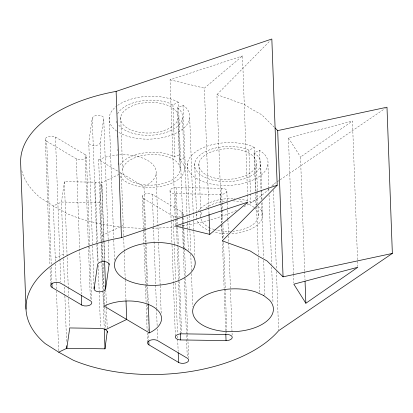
<?xml version="1.0" encoding="UTF-8"?>
<svg xmlns="http://www.w3.org/2000/svg" width="413" height="413" viewBox="0 0 413 413"><rect width="100%" height="100%" fill="white"/><g stroke="black" fill="none" stroke-linecap="round" stroke-linejoin="round"><path stroke-width="0.31" stroke-dasharray="2.06 1.55" d="M101.996 186.206A7.419 3.929 -2.1 0 0 95.171 182.164L64.376 181.725L61.444 202.055L63.499 258.048M93.963 284.17L88.764 142.449L92.244 118.299A5.761 3.051 -2.1 0 1 98.428 115.32A5.761 3.051 -2.1 0 1 103.73 118.459L109.022 262.761M103.839 240.531L100.251 142.614L103.73 118.459M101.753 260.577L99.626 202.602L101.99 186.206M221.167 209.928L216.939 94.618L270.489 40.376M208.771 207.321L204.399 88.145L242.493 55.915L247.573 194.415M304.675 271.042L300.499 157.017L352.454 121.035L357.792 266.622M271.687 186.242A132.599 70.267 -2.1 0 0 273.267 184.472L279.642 180.14M280.174 179.779L385.396 108.283M117.597 113.818A33.128 17.552 -2.1 0 1 168.179 102.729L172.923 104.861L178.426 102.212L182.654 217.501M119.925 176.129A33.128 17.552 -2.1 0 0 163.724 185.814A33.128 17.552 -2.1 0 0 181.245 161.462L179.402 160.012L177.492 107.886L183 105.238L185.876 107.499A40.381 21.399 -2.1 0 1 170.419 135.469A40.381 21.399 -2.1 0 1 117.194 131.417M120.157 164.833A33.128 17.552 -2.1 0 1 170.089 154.854L174.833 156.986L180.342 154.333M179.402 160.012L184.91 157.358M254.403 147.524L250.484 145.763A40.381 21.399 -2.1 0 0 188.591 159.743A40.381 21.399 -2.1 0 0 231.636 185.236A40.381 21.399 -2.1 0 0 264.083 153.817L259.57 150.265L254.062 152.913L257.542 155.655A33.128 17.552 -2.1 0 1 230.924 181.426A33.128 17.552 -2.1 0 1 195.617 160.512A33.128 17.552 -2.1 0 1 246.385 149.047L248.9 150.172L254.403 147.524L256.008 191.281M55.265 258.073L63.354 254.181M102.14 235.513L121.53 226.185M122.103 225.911L123.244 225.359M238.828 199.045A33.128 17.552 -2.1 0 1 248.296 201.167L250.81 202.298L256.318 199.649M257.077 204.507L255.972 205.039L255.502 192.169M175.411 225.369L170.073 79.781L242.493 55.915M293.442 273.85L288.46 137.927L352.454 121.035M171.158 221.492L170.022 190.574A5.761 3.051 -2.1 0 1 176.206 187.595L221.569 188.245A5.761 3.051 -2.1 0 1 226.871 191.384L227.269 202.339M170.022 190.574A5.761 3.051 -2.1 0 0 175.324 193.712L220.687 194.363A5.761 3.051 -2.1 0 0 226.871 191.384M99.626 202.602L61.444 202.055L53.349 205.953L39.829 197.362A132.599 70.267 -2.1 0 1 21.667 170.228M170.073 79.781L204.399 88.145M216.939 94.618L244.837 104.737L252.957 109.899L261.728 114.742L274.046 126.977M178.426 102.212L172.278 99.445A40.381 21.399 -2.1 0 0 117.111 105.78M101.629 240.975L98.655 159.805L119.12 171.927M119.672 172.257L144.008 186.666L145.541 228.539M51.217 264.299L46.705 141.261A5.761 3.051 -2.1 0 1 47.33 136.935A5.761 3.051 -2.1 0 1 55.45 137.054L85.063 154.591L88.392 245.42M144.689 228.905L143.579 198.627A5.761 3.051 -2.1 0 1 144.199 194.306A5.761 3.051 -2.1 0 1 152.32 194.42L181.937 211.957L182.102 216.469M46.705 141.261L76.322 158.799A5.761 3.051 -2.1 0 0 84.443 158.912A5.761 3.051 -2.1 0 0 85.063 154.591M143.579 198.627L173.192 216.164A5.761 3.051 -2.1 0 0 181.312 216.283A5.761 3.051 -2.1 0 0 181.937 211.957M177.492 107.886L179.335 109.337A33.128 17.552 -2.1 0 1 162.314 133.569A33.128 17.552 -2.1 0 1 118.366 124.54M257.965 206.603L259.452 207.775A33.128 17.552 -2.1 0 1 230.774 233.675M288.46 137.927L300.499 157.017M304.701 271.687L305.011 280.06M293.467 274.495L293.772 282.869M273.267 184.472L273.313 185.762M273.478 190.269L276.359 268.863M276.452 271.439L278.605 330.059M267.934 164.606L268.806 188.442M268.827 189.087L268.946 192.308M269.044 194.884L271.594 264.459M271.687 267.035L273.008 303.106M260.701 164.503L261.62 189.603M261.641 190.243L261.971 199.252M262.09 202.473L262.611 216.629M259.57 150.265L261.006 189.515M261.031 190.161L261.388 199.815M261.501 203.031L263.515 257.82M263.608 260.397L264.909 295.853M256.468 164.446A28.874 15.302 -2.1 0 1 211.394 177.1A28.874 15.302 -2.1 0 1 215.219 150.559A28.874 15.302 -2.1 0 1 256.468 164.446L257.433 190.832M257.459 191.477L257.908 203.702M258.001 206.278L258.378 216.572M256.034 191.926L256.55 206.092M256.576 206.737L258.347 255.079M258.445 257.66L259.767 293.757M254.062 152.913L255.477 191.524M248.9 150.172L250.479 193.289M250.505 193.934L250.81 202.298M247.594 195.06L247.831 201.503M227.295 202.979L227.883 219.086M227.909 219.731L228.404 233.257M228.497 235.833L232.137 335.041M221.569 188.245L222.349 209.505M222.37 210.15L222.798 221.745M222.891 224.321L223.412 238.492M223.552 242.359L226.789 330.612M226.809 331.257L226.882 333.188M220.687 194.363L220.996 202.737M221.017 203.382L221.254 209.819M221.275 210.465L221.724 222.705M221.822 225.281L222.339 239.452M222.364 240.098L224.135 288.413M224.161 289.059L225.787 333.508M221.192 210.573L221.642 222.814M221.735 225.39L222.256 239.561M208.792 207.966L209.009 213.764M198.921 163.625L200.62 209.954M200.646 210.599L200.832 215.746M194.673 163.558L196.588 215.684M189.727 118.294L193.46 220.072M193.48 220.718L194.828 257.438M187.44 163.455L189.335 214.987M189.355 215.632L189.521 220.144M189.613 222.721L189.877 229.804M189.897 230.449L190.677 251.708M190.775 254.284L191.389 271.036M191.482 273.613L192.685 306.467M183 105.238L187.296 222.462M187.321 223.108L188.359 251.465M182.494 118.19L184.404 170.311M183.305 214.146L183.424 217.367M183.449 218.012L183.826 228.317M183.847 228.962L184.58 248.931M184.606 249.576L185.576 275.987M185.669 278.563L187.698 333.962M187.724 334.607L188.576 357.797M182.68 218.147L182.892 223.949M182.918 224.595L183.79 248.44M182.123 217.114L182.314 222.266M182.407 224.842L182.479 226.773M182.505 227.418L183.233 247.392M183.258 248.032L184.322 277.02M184.348 277.665L186.588 338.866M186.614 339.507L187.249 356.899M178.246 118.123A28.874 15.302 -2.1 0 1 133.172 130.771A28.874 15.302 -2.1 0 1 136.997 104.236A28.874 15.302 -2.1 0 1 178.246 118.123L180.156 170.249A28.874 15.302 -2.1 0 1 135.087 182.897A28.874 15.302 -2.1 0 1 138.907 156.362A28.874 15.302 -2.1 0 1 180.156 170.249M176.206 187.595L177.316 217.873M177.342 218.518L177.554 224.316M177.673 227.537L178.308 244.93M178.406 247.506L179.562 279.069M179.655 281.651L181.544 333.183M172.923 104.861L174.833 156.986M175.324 193.712L176.222 218.188M176.248 218.833L176.459 224.631M176.552 227.207L177.192 244.604M177.213 245.245L178.488 280.035M178.514 280.675L180.429 332.857M173.192 216.164L173.31 219.386M173.336 220.031L174.209 243.866M174.234 244.511L175.556 280.587M175.649 283.163L177.492 333.41M177.585 335.986L177.683 338.562M177.704 339.207L178.153 351.448M171.183 222.137L172.009 244.682M172.03 245.327L173.403 282.688M173.424 283.333L175.365 336.156M156.068 173.734L158.592 242.663M158.618 243.303L160.151 285.176M160.177 285.822L161.189 313.524M152.32 194.42L153.481 225.988M153.502 226.629L154.044 241.445M154.07 242.09L156.501 308.444M156.527 309.084L157.141 325.836M157.26 329.058L157.658 340.007M145.567 229.184L148.282 303.266M144.71 229.551L145.185 242.431M145.211 243.076L146.718 284.304M146.744 284.949L147.405 302.987M147.431 303.632L147.642 309.43M147.854 315.227L148.159 323.601M148.35 328.753L148.443 331.329M148.468 331.975L148.752 339.703M142.206 196.443L143.461 230.583M143.481 231.228L143.956 244.114M143.982 244.754L145.469 285.342M145.49 285.987L146.156 304.02M146.176 304.665L147.121 330.431M147.214 333.012L147.544 342.031M120.699 117.297L122.609 169.423M123.621 235.673L121.334 173.238L100.23 183.393L104.174 290.948M123.714 238.255L124.189 251.145M124.215 251.791L125.227 279.503M125.253 280.148L126.006 300.778M116.611 121.102L116.683 123.033M117.153 135.903L117.199 137.193M117.648 149.418L117.695 150.704M118.144 162.934L118.216 164.859M109.233 117.137L113.725 239.535M113.745 240.18L114.504 260.794M102.001 185.69L104.055 241.734M104.081 242.379L104.732 260.928M105.826 290.05L107.22 328.056M103.864 241.177L104.572 260.5M104.195 291.593L104.742 306.42M104.763 307.065L105.594 329.626M101.655 241.62L103.426 289.931M103.518 292.507L103.993 305.393M101.779 261.222L102.842 290.21M102.863 290.855L103.384 305.026M103.405 305.672L104.21 327.571M95.171 182.164L98.098 262.043M98.217 265.265L99.161 291.031M99.187 291.676L100.509 327.752M92.244 118.299L97.535 262.596M86.436 156.775L89.719 246.318M89.74 246.964L91.701 300.432M88.418 246.065L90.401 300.179M76.322 158.799L81.284 294.077M64.376 181.725L68.228 286.725M68.248 287.371L68.558 295.744M68.651 298.32L69.714 327.308M63.525 258.693L64.469 284.474M64.562 287.05L64.872 295.429M64.893 296.075L66.596 342.485M55.45 137.054L59.916 258.801M59.937 259.447L60.763 281.996M55.383 261.295L53.349 205.953L67.949 214.017A132.599 70.267 -2.1 0 0 146.068 228.312M55.476 263.876L56.163 282.569M56.183 283.21L56.447 290.303M56.467 290.948L58.713 352.181M51.315 266.875L51.878 282.337M45.337 139.073L49.968 265.332M50.061 267.913L50.675 284.66M228.291 233.737A33.128 17.552 -2.1 0 1 213.738 231.987M210.258 230.919A33.128 17.552 -2.1 0 1 197.197 213.392M198.364 211.146A33.128 17.552 -2.1 0 1 235.193 198.699M254.444 207.713A28.874 15.302 -2.1 0 1 233.061 231.265M230.542 231.435A28.874 15.302 -2.1 0 1 215.044 229.757M214.45 229.587A28.874 15.302 -2.1 0 1 210.341 228.064M209.778 227.806A28.874 15.302 -2.1 0 1 200.924 218.606M200.826 218.038A28.874 15.302 -2.1 0 1 202.385 211.797M205.793 208.142A28.874 15.302 -2.1 0 1 227.408 200.955M233.056 200.873A28.874 15.302 -2.1 0 1 243.572 202.396M245.905 203.098A28.874 15.302 -2.1 0 1 254.005 207.341M269.142 188.88A132.599 70.267 -2.1 0 1 242.968 207.249M236.52 210.377A132.599 70.267 -2.1 0 1 179.572 226.118M175.69 226.603A132.599 70.267 -2.1 0 1 151.876 228.255M98.655 159.805A34.852 18.471 -2.1 0 1 147.777 160.507A34.852 18.471 -2.1 0 1 144.008 186.666M100.251 142.614A5.761 3.051 -2.1 0 1 94.066 145.588A5.761 3.051 -2.1 0 1 88.764 142.449M116.672 131.05A40.381 21.399 -2.1 0 1 116.172 106.502"/><path stroke-width="0.62" d="M94.128 288.682L97.607 264.526A5.761 3.051 -2.1 0 1 103.792 261.553A5.761 3.051 -2.1 0 1 109.089 264.692L105.609 288.842A5.761 3.051 -2.1 0 1 99.43 291.821A5.761 3.051 -2.1 0 1 94.128 288.682L94.056 286.746M26.014 309.161L20.65 162.929A132.599 70.267 -2.1 0 1 116.11 91.402L271.837 39.008L277.2 185.241L121.468 237.63A132.599 70.267 -2.1 0 0 45.187 343.59L58.713 352.181L66.808 348.288L104.99 348.83L107.303 331.149M277.2 185.241L222.302 240.851L250.195 250.97L258.321 256.127L267.087 260.975L283.06 276.834L392.35 253.432L386.986 107.204L277.701 130.601L274.96 127.88M209.763 234.377L247.852 202.143L175.437 226.014L209.763 234.377L209.03 214.409M305.857 303.25L357.818 267.268L293.824 284.159L305.857 303.25L305.057 281.346M392.35 253.432L278.625 330.705A132.599 70.267 -2.1 0 1 73.313 360.25L58.713 352.181M105.594 329.626L126.693 319.466L126.006 300.778M180.688 339.94L226.05 340.591A5.761 3.051 -2.1 0 0 232.23 337.617A5.761 3.051 -2.1 0 0 226.928 334.478L181.57 333.828A5.761 3.051 -2.1 0 0 175.386 336.801A5.761 3.051 -2.1 0 0 180.688 339.94L180.45 333.498M149.367 332.899L104.014 306.038A34.852 18.471 -2.1 0 1 153.14 306.74A34.852 18.471 -2.1 0 1 149.372 332.899L148.308 303.906M52.069 287.489L81.681 305.026A5.761 3.051 -2.1 0 0 89.802 305.145A5.761 3.051 -2.1 0 0 90.426 300.819L60.809 283.282A5.761 3.051 -2.1 0 0 52.694 283.168A5.761 3.051 -2.1 0 0 52.069 287.489L51.904 282.982M148.938 344.86L178.555 362.397A5.761 3.051 -2.1 0 0 186.676 362.516A5.761 3.051 -2.1 0 0 187.296 358.19L157.683 340.653A5.761 3.051 -2.1 0 0 149.563 340.534A5.761 3.051 -2.1 0 0 148.938 344.86L148.799 340.993M277.701 130.601L283.06 276.834M225.813 334.148L226.05 340.591M178.199 352.733L178.555 362.397M116.11 91.402L121.468 237.63M109.042 263.401L109.089 264.692M104.597 261.145L105.609 288.842M104.257 328.862L104.99 348.83M81.33 295.367L81.681 305.026M66.715 345.707L66.808 348.288L69.735 327.953L100.529 328.397A7.419 3.929 -2.1 0 1 107.354 332.439M185.483 249.204L177.636 245.678A40.381 21.399 -2.1 0 0 115.743 259.658A40.381 21.399 -2.1 0 0 158.788 285.151A40.381 21.399 -2.1 0 0 191.24 253.732L185.483 249.204M263.69 295.517L255.843 291.991A40.381 21.399 -2.1 0 0 193.95 305.971A40.381 21.399 -2.1 0 0 236.995 331.463A40.381 21.399 -2.1 0 0 269.446 300.05L263.69 295.517"/></g></svg>
